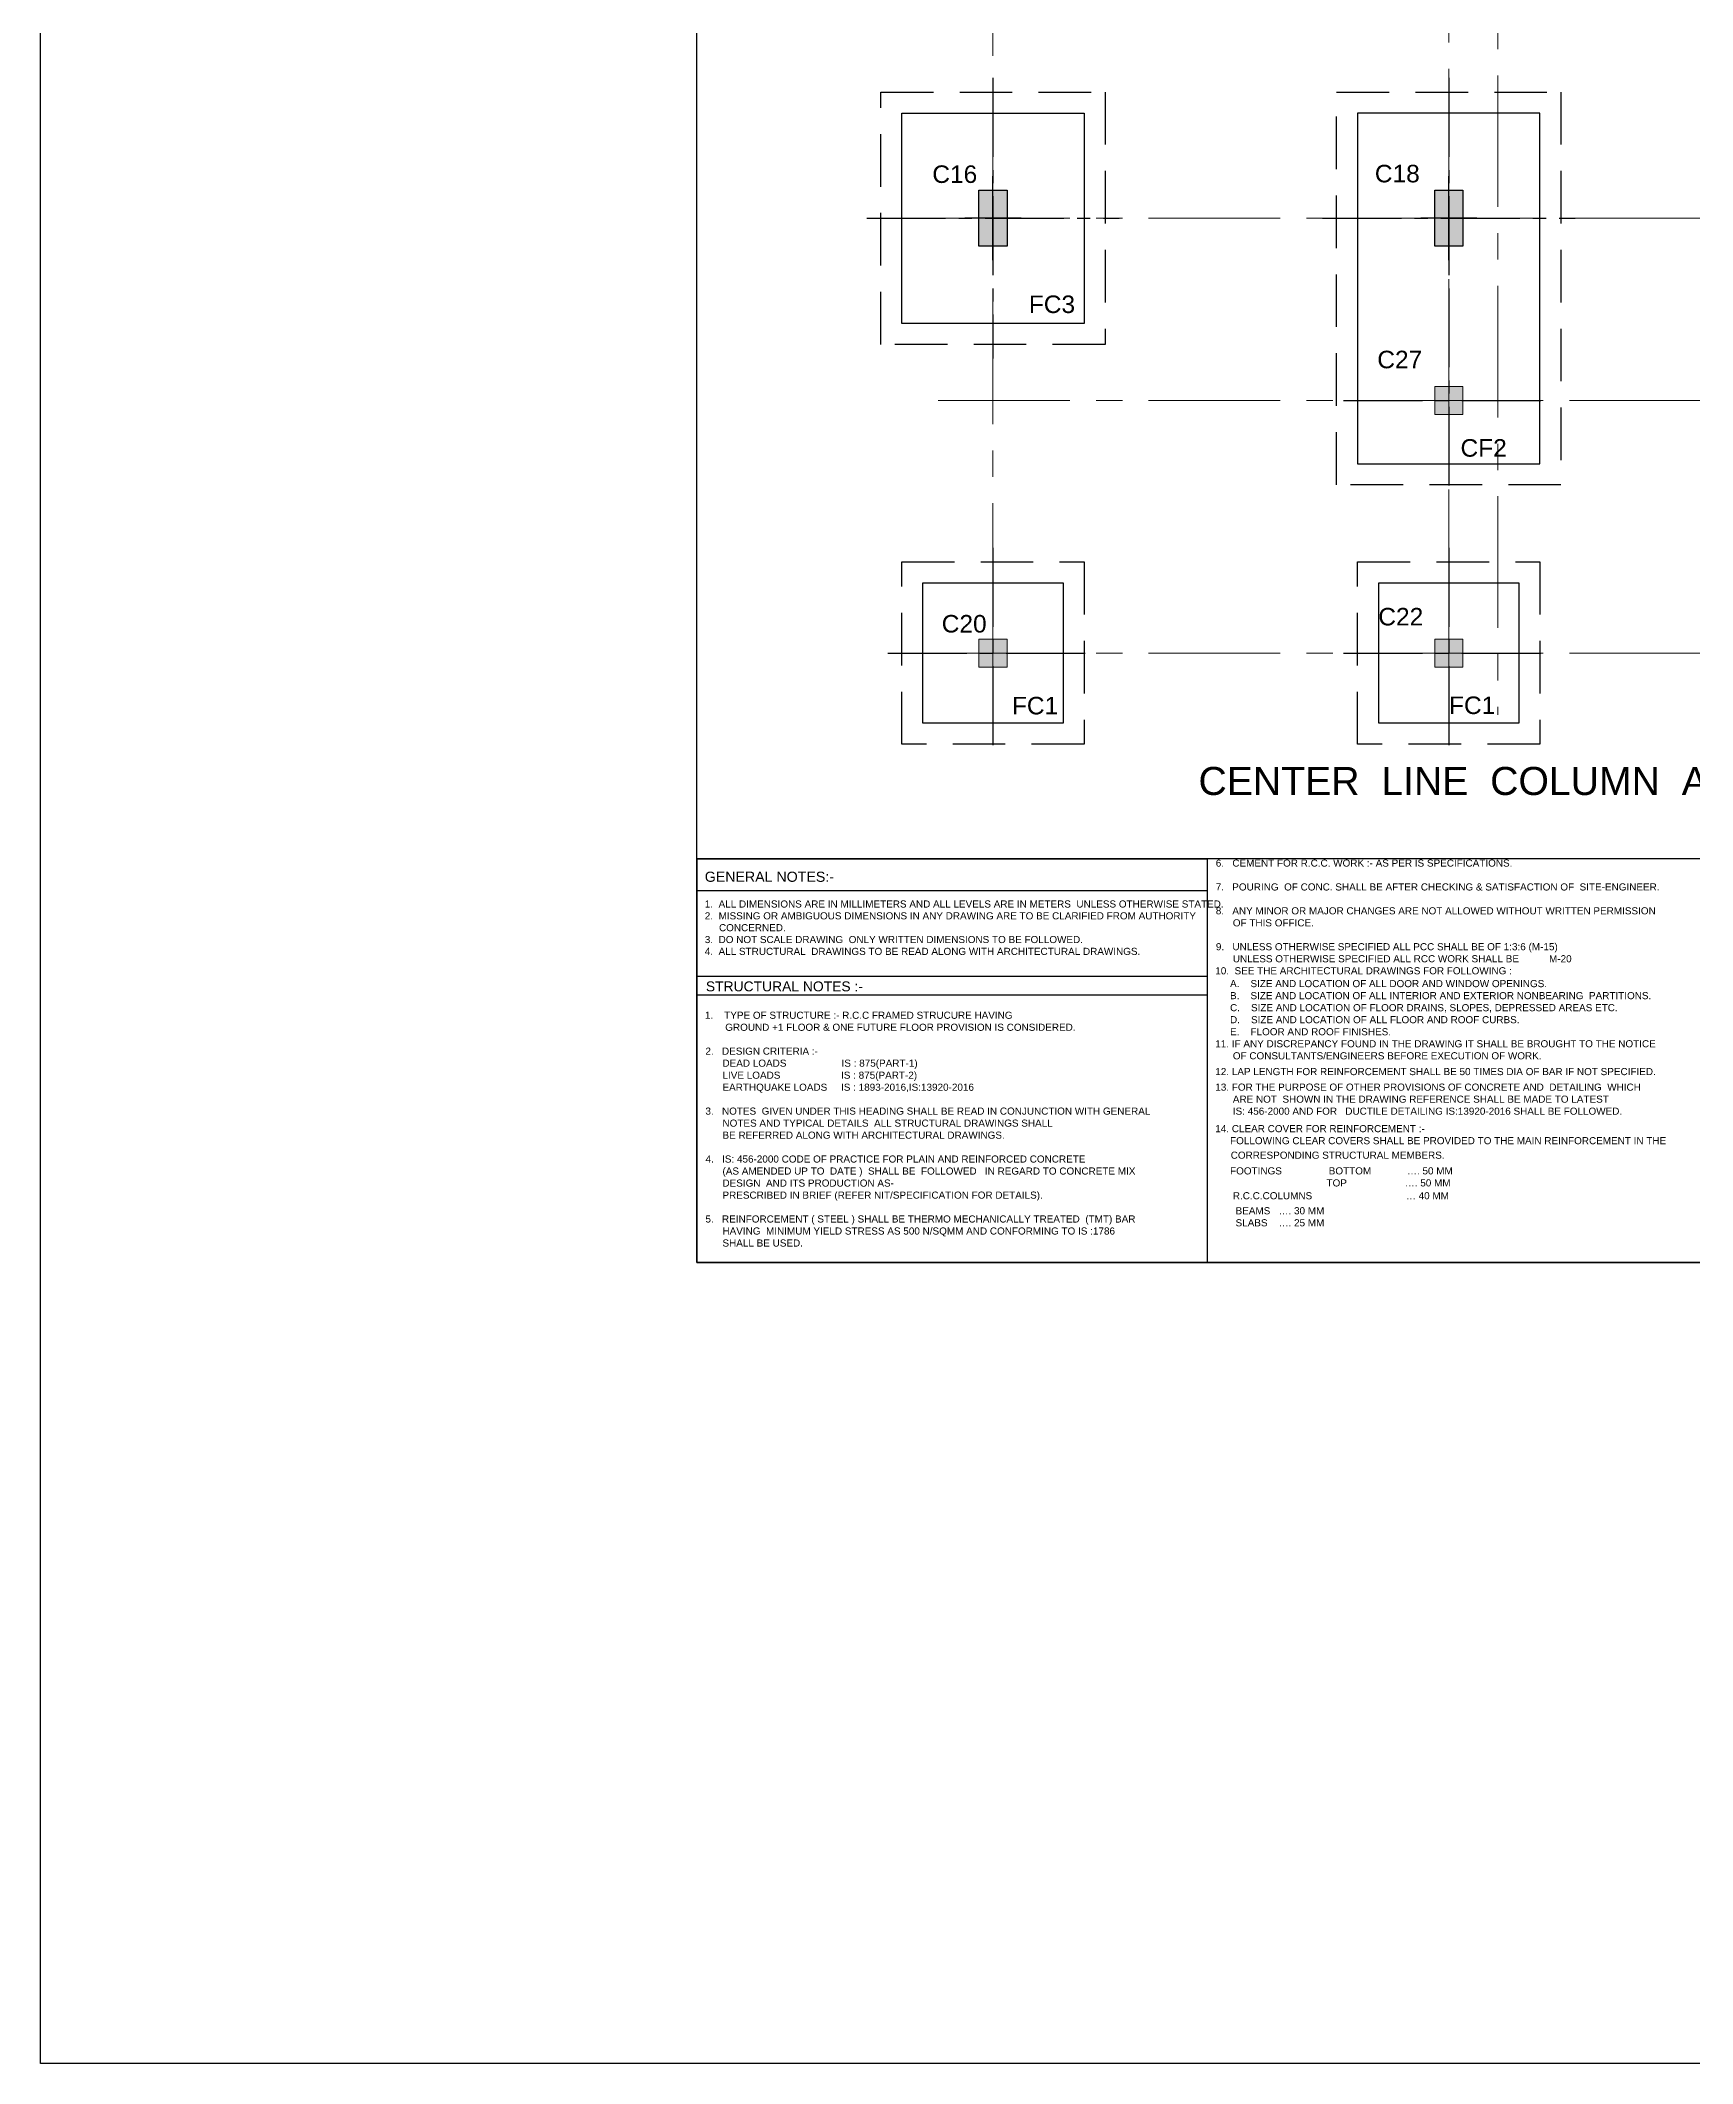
# Model space of a CAD drawing. Header units: metres. Extents: x 1689 to 2066, y 219 to 408.
# Drawn here: x 1688.97 to 1712.53, y 218.97 to 247.81 of the extents above; entities that cross this region are included whole.
import ezdxf
from ezdxf.enums import TextEntityAlignment as Align

# ---------------------------------------------------------------- set-up
doc = ezdxf.new("R2010")
doc.units = ezdxf.units.M
doc.header["$LTSCALE"] = 1.5
for name, pattern in [('CENTER', [2, 1.25, -0.25, 0.25, -0.25]), ('CENTER2', [1.125, 0.75, -0.125, 0.125, -0.125]), ('SCHidden', [0.375, 0.25, -0.125])]:
    doc.linetypes.add(name, pattern=pattern)
for name, color, linetype, lineweight in [('COL', 4, 'Continuous', 25), ('COLUMN - STR', 6, 'Continuous', 15), ('FORMAT - STR', 7, 'Continuous', 25), ('GRID - COLUMN - STR', 250, 'CENTER', 18)]:
    doc.layers.add(name, color=color, linetype=linetype, lineweight=lineweight)
for name, color, linetype in [('COLUMN', 70, 'Continuous'), ('Footing', 4, 'Continuous'), ('Footing Nos', 4, 'Continuous'), ('PCC', 5, 'Continuous'), ('T-Text', 7, 'Continuous'), ('TXT', 7, 'Continuous')]:
    doc.layers.add(name, color=color, linetype=linetype)
doc.styles.add('DIM', font='arial.ttf', dxfattribs={"width": 0.8, "height": 0.2})
doc.styles.add('PRADEEP - STR', font='swissel.ttf')
doc.styles.add('ROMAND', font='arial.ttf')
doc.styles.add('SC-BBS2', font='SansSerif')

# ---------------------------------------------------------------- blocks, each defined once
blk = doc.blocks.new('0.2X0.4')
at = {"layer": 'COLUMN'}
h = blk.add_hatch(dxfattribs=at)
h.set_pattern_fill('ANGLE', color=256)
h.set_pattern_definition([(0, (-1673.224, -421.962), (0, 6.985), [5.08, -1.905]), (90, (-1673.224, -421.962), (-6.985, 4e-16), [5.08, -1.905])])
h.paths.add_polyline_path([(-0.1, 0.2), (0.1, 0.2), (0.1, -0.2), (-0.1, -0.2)])
h = blk.add_hatch(color=256, dxfattribs=at)
h.dxf.hatch_style = 1
h.paths.add_polyline_path([(-0.1, 0.2), (0.1, 0.2), (0.1, -0.2), (-0.1, -0.2)])
for p, q in [((0, -0.3), (0, 0.3)), ((0.2, 0), (-0.2, 0))]:
    blk.add_line(p, q, dxfattribs=at)
blk.add_lwpolyline([(-0.1, 0.2), (0.1, 0.2), (0.1, -0.2), (-0.1, -0.2)], close=True, dxfattribs=at)
blk = doc.blocks.new('.2  .2')
at = {"layer": 'COLUMN - STR'}
h = blk.add_hatch(dxfattribs=at)
h.set_pattern_fill('ANGLE', color=256)
h.set_pattern_definition([(0, (-1706.595, -414.999), (0, 6.985), [5.08, -1.905]), (90, (-1706.595, -414.999), (-6.985, 4e-16), [5.08, -1.905])])
h.paths.add_polyline_path([(-0.1, 0.1), (0.1, 0.1), (0.1, -0.1), (-0.1, -0.1)])
h = blk.add_hatch(color=256, dxfattribs=at)
h.dxf.hatch_style = 1
h.paths.add_polyline_path([(-0.1, 0.1), (0.1, 0.1), (0.1, -0.1), (-0.1, -0.1)])
for p, q in [((0, 0.2), (0, -0.2)), ((0.2, 0), (-0.2, 0))]:
    blk.add_line(p, q, dxfattribs=at)
blk.add_lwpolyline([(-0.1, 0.1), (0.1, 0.1), (0.1, -0.1), (-0.1, -0.1)], close=True, dxfattribs=at)
blk = doc.blocks.new('A$C38E25421')
at = {"layer": 'GRID - COLUMN - STR', "ltscale": 0.5}
for p, q in [((3.35, 1.0154), (3.35, -15.5891)), ((0.1, 0.9198), (0.1, -15.5891)), ((3.7, 0.9679), (3.7, -15.5891)), ((-0.2902, -12.0499), (10.391, -12.0499)), ((-0.2902, -13.35), (10.4278, -13.35)), ((-0.2902, -15.15), (10.4698, -15.15))]:
    blk.add_line(p, q, dxfattribs=at)
at = {"layer": 'COL'}
for name, p in [('0.2X0.4', (0.1, -12.0499)), ('0.2X0.4', (3.35, -12.0499)), ('.2  .2', (3.35, -13.35)), ('.2  .2', (0.1, -15.15)), ('.2  .2', (3.35, -15.15))]:
    blk.add_blockref(name, p, dxfattribs=at)
blk = doc.blocks.new('A$C303548AD')
at = {"layer": 'COL'}
for points in [[(0.4234, 5.5402), (1.7234, 5.5402), (1.7234, 4.0402), (0.4234, 4.0402)], [(3.6739, 3.0402), (4.9739, 3.0402), (4.9739, 5.5402), (3.6739, 5.5402)]]:
    blk.add_lwpolyline(points, close=True, dxfattribs=at)
at = {"layer": 'Footing', "color": 1, "linetype": 'CENTER2', "ltscale": 0.5}
for p, q in [((4.3239, 4.2899), (4.3239, 2.7899)), ((3.5739, 3.4899), (5.0739, 3.4899)), ((1.0734, 2.4396), (1.0734, 0.9396)), ((4.3239, 2.4396), (4.3239, 0.9396)), ((0.3234, 1.6896), (1.8234, 1.6896)), ((3.5739, 1.6896), (5.0739, 1.6896))]:
    blk.add_line(p, q, dxfattribs=at)
for points in [[(1.0734, 5.7902), (1.0734, 3.7902)], [(4.3239, 5.7902), (4.3239, 3.7902)], [(0.1734, 4.7902), (1.9734, 4.7902)], [(3.4239, 4.7902), (5.2239, 4.7902)]]:
    blk.add_lwpolyline(points, dxfattribs=at)
at = {"layer": 'Footing'}
for points in [[(0.5734, 2.1896), (1.5734, 2.1896), (1.5734, 1.1896), (0.5734, 1.1896)], [(3.8239, 2.1896), (4.8239, 2.1896), (4.8239, 1.1896), (3.8239, 1.1896)]]:
    blk.add_lwpolyline(points, close=True, dxfattribs=at)
at = {"layer": 'PCC', "linetype": 'SCHidden'}
for points in [[(0.2734, 5.6902), (1.8734, 5.6902), (1.8734, 3.8902), (0.2734, 3.8902)], [(3.5239, 5.6902), (5.1239, 5.6902), (5.1239, 2.8902), (3.5239, 2.8902)], [(0.4234, 2.3396), (1.7234, 2.3396), (1.7234, 1.0396), (0.4234, 1.0396)], [(3.6739, 2.3396), (4.9739, 2.3396), (4.9739, 1.0396), (3.6739, 1.0396)]]:
    blk.add_lwpolyline(points, close=True, dxfattribs=at)
at = {"layer": 'COL', "xscale": 1.000155, "yscale": 1.000155, "zscale": 1.000155}
blk.add_blockref('A$C38E25421', (0.9734, 16.8419), dxfattribs=at)
at = {"layer": 'COL', "style": 'SC-BBS2'}
for s, p in [('C16', (0.6407, 5.1669)), ('C18', (3.7965, 5.171)), ('C27', (3.8141, 3.8455)), ('C20', (0.7079, 1.9615)), ('C22', (3.8214, 2.0119))]:
    blk.add_text(s, height=0.125, dxfattribs=at).set_placement(p, align=Align.TOP_LEFT)
at = {"layer": 'Footing Nos', "color": 4, "style": 'SC-BBS2'}
for s, p in [('FC3', (1.3291, 4.2393)), ('CF2', (4.4074, 3.2152)), ('FC1', (1.2084, 1.3777)), ('FC1', (4.3256, 1.3801))]:
    blk.add_text(s, height=0.125, dxfattribs=at).set_placement(p, align=Align.TOP_LEFT)
at = {"layer": 'TXT', "style": 'DIM'}
blk.add_text('CENTER  LINE  COLUMN  AND  FOOTING  PLAN', height=0.2, dxfattribs=at).set_placement((2.5388, 0.6779))

msp = doc.modelspace()

# ---------------------------------------------------------------- linework, layer by layer
at = {"layer": 'COL'}
for points in [[(1688.96752, 408.44224), (1860.78251, 408.44224), (1860.78251, 218.96608), (1688.96752, 218.96608)], [(1698.32718, 230.38659), (1720.76264, 230.38659), (1720.76264, 236.14516), (1698.32718, 236.14516)]]:
    msp.add_lwpolyline(points, close=True, dxfattribs=at)
at = {"layer": 'FORMAT - STR'}
for p, q in [((1698.32718, 236.14516), (1705.60609, 236.14516)), ((1698.32718, 236.14516), (1698.32718, 230.38659)), ((1705.60609, 236.14516), (1705.60609, 230.38659)), ((1698.32718, 235.69276), (1705.60609, 235.69276)), ((1698.32718, 234.47118), (1705.60609, 234.47118)), ((1698.32718, 234.20677), (1705.60609, 234.20677))]:
    msp.add_line(p, q, dxfattribs=at)
msp.add_lwpolyline([(1698.32718, 272.38659), (1728.02718, 272.38659), (1728.02718, 230.38659), (1698.32718, 230.38659)], close=True, dxfattribs=at)

# ---------------------------------------------------------------- block references
at = {"layer": 'COL', "xscale": 2, "yscale": 2, "zscale": 2}
msp.add_blockref('A$C303548AD', (1700.40617, 235.69939), dxfattribs=at)

# ---------------------------------------------------------------- texts
at = {"layer": 'FORMAT - STR', "style": 'PRADEEP - STR'}
for s, height, p in [('6.   CEMENT FOR R.C.C. WORK :- AS PER IS SPECIFICATIONS.', 0.1013122, (1705.73075, 236.03397)), ('7.   POURING  OF CONC. SHALL BE AFTER CHECKING & SATISFACTION OF  SITE-ENGINEER.', 0.1013122, (1705.72986, 235.69359)), ('8.   ANY MINOR OR MAJOR CHANGES ARE NOT ALLOWED WITHOUT WRITTEN PERMISSION', 0.1013122, (1705.73075, 235.35321)), ('      OF THIS OFFICE.', 0.1013122, (1705.73774, 235.18169)), ('9.   UNLESS OTHERWISE SPECIFIED ALL PCC SHALL BE OF 1:3:6 (M-15)', 0.1013122, (1705.73212, 234.84131)), ('10.  SEE THE ARCHITECTURAL DRAWINGS FOR FOLLOWING :', 0.1013122, (1705.72328, 234.49826)), ('      UNLESS OTHERWISE SPECIFIED ALL RCC WORK SHALL BE ', 0.1013122, (1705.73774, 234.66979)), ('M-20', 0.101312, (1710.48372, 234.66979)), ('     A.    SIZE AND LOCATION OF ALL DOOR AND WINDOW OPENINGS.', 0.1013122, (1705.73774, 234.31508)), ('1.    TYPE OF STRUCTURE :- R.C.C FRAMED STRUCURE HAVING', 0.1013122, (1698.44437, 233.86408)), ('     C.    SIZE AND LOCATION OF FLOOR DRAINS, SLOPES, DEPRESSED AREAS ETC.', 0.1013122, (1705.73774, 233.97203)), ('     B.    SIZE AND LOCATION OF ALL INTERIOR AND EXTERIOR NONBEARING  PARTITIONS.', 0.1013122, (1705.73774, 234.14355)), ('       GROUND +1 FLOOR & ONE FUTURE FLOOR PROVISION IS CONSIDERED.', 0.1013122, (1698.45883, 233.69256)), ('     D.    SIZE AND LOCATION OF ALL FLOOR AND ROOF CURBS.', 0.1013122, (1705.73774, 233.8005)), ('     E.    FLOOR AND ROOF FINISHES.', 0.1013122, (1705.73774, 233.62898)), ('2.   DESIGN CRITERIA :-', 0.1013122, (1698.45198, 233.35218)), ('11. IF ANY DISCREPANCY FOUND IN THE DRAWING IT SHALL BE BROUGHT TO THE NOTICE', 0.1013122, (1705.72328, 233.45745)), ('      OF CONSULTANTS/ENGINEERS BEFORE EXECUTION OF WORK.', 0.1013122, (1705.73774, 233.28593)), ('      DEAD LOADS                    IS : 875(PART-1)', 0.1013122, (1698.45883, 233.18065)), ('      LIVE LOADS                      IS : 875(PART-2)', 0.1013122, (1698.45883, 233.00913)), ('12. LAP LENGTH FOR REINFORCEMENT SHALL BE 50 TIMES DIA OF BAR IF NOT SPECIFIED.', 0.1013122, (1705.72328, 233.06035)), ('      EARTHQUAKE LOADS     IS : 1893-2016,IS:13920-2016', 0.1013122, (1698.45883, 232.8376)), ('13. FOR THE PURPOSE OF OTHER PROVISIONS OF CONCRETE AND  DETAILING  WHICH', 0.1013122, (1705.72328, 232.83907)), ('3.   NOTES  GIVEN UNDER THIS HEADING SHALL BE READ IN CONJUNCTION WITH GENERAL', 0.1013122, (1698.45191, 232.49722)), ('      ARE NOT  SHOWN IN THE DRAWING REFERENCE SHALL BE MADE TO LATEST', 0.1013122, (1705.73774, 232.66754)), ('      IS: 456-2000 AND FOR   DUCTILE DETAILING IS:13920-2016 SHALL BE FOLLOWED.', 0.1013122, (1705.73774, 232.49602)), ('      NOTES AND TYPICAL DETAILS  ALL STRUCTURAL DRAWINGS SHALL', 0.1013122, (1698.45883, 232.3257)), ('      BE REFERRED ALONG WITH ARCHITECTURAL DRAWINGS.', 0.1013122, (1698.45883, 232.15417)), ('14. CLEAR COVER FOR REINFORCEMENT :-', 0.1013122, (1705.72328, 232.2469)), ('     FOLLOWING CLEAR COVERS SHALL BE PROVIDED TO THE MAIN REINFORCEMENT IN THE ', 0.1013122, (1705.73774, 232.07538)), ('  CORRESPONDING STRUCTURAL MEMBERS.', 0.1013122, (1705.86483, 231.86837)), ('4.   IS: 456-2000 CODE OF PRACTICE FOR PLAIN AND REINFORCED CONCRETE', 0.1013122, (1698.45321, 231.81379)), ('      (AS AMENDED UP TO  DATE )  SHALL BE  FOLLOWED   IN REGARD TO CONCRETE MIX', 0.1013122, (1698.45883, 231.64227)), ('     FOOTINGS                 BOTTOM             …. 50 MM', 0.1013122, (1705.73774, 231.64469)), ('      DESIGN  AND ITS PRODUCTION AS-', 0.1013122, (1698.45883, 231.47074)), ('      PRESCRIBED IN BRIEF (REFER NIT/SPECIFICATION FOR DETAILS).', 0.1013122, (1698.45883, 231.29922)), ('      R.C.C.COLUMNS                                  … 40 MM', 0.1013122, (1705.73774, 231.2904)), ('                                        TOP                     …. 50 MM', 0.1013122, (1705.73774, 231.47316)), ('       BEAMS   …. 30 MM', 0.1013122, (1705.73774, 231.07612)), ('5.   REINFORCEMENT ( STEEL ) SHALL BE THERMO MECHANICALLY TREATED  (TMT) BAR', 0.1013122, (1698.45198, 230.95884)), ('      HAVING  MINIMUM YIELD STRESS AS 500 N/SQMM AND CONFORMING TO IS :1786', 0.1013122, (1698.45883, 230.78731)), ('       SLABS    …. 25 MM', 0.1013122, (1705.73774, 230.90459)), ('      SHALL BE USED.', 0.1013122, (1698.45883, 230.61579))]:
    msp.add_text(s, height=height, dxfattribs=at).set_placement(p)
at = {"layer": 'T-Text', "style": 'ROMAND'}
msp.add_text('STRUCTURAL NOTES :- ', height=0.1415157, dxfattribs=at).set_placement((1698.45802, 234.25558))
at = {"layer": 'T-Text', "insert": (1698.4424, 235.96186), "char_height": 0.1013122, "width": 7.2980023, "attachment_point": 1, "style": 'PRADEEP - STR'}
msp.add_mtext('{\\H1.4286x;GENERAL NOTES:-  }\\P\\P\\pxi-2,l2;1.  ALL DIMENSIONS ARE IN MILLIMETERS AND ALL LEVELS ARE IN METERS  UNLESS OTHERWISE STATED. \\P2.  MISSING OR AMBIGUOUS DIMENSIONS IN ANY DRAWING ARE TO BE CLARIFIED FROM AUTHORITY CONCERNED. \\P\\pi0,l0;3.  DO NOT SCALE DRAWING  ONLY WRITTEN DIMENSIONS TO BE FOLLOWED. \\P4.  ALL STRUCTURAL  DRAWINGS TO BE READ ALONG WITH ARCHITECTURAL DRAWINGS.', dxfattribs=at)

doc.saveas('drawing.dxf')
